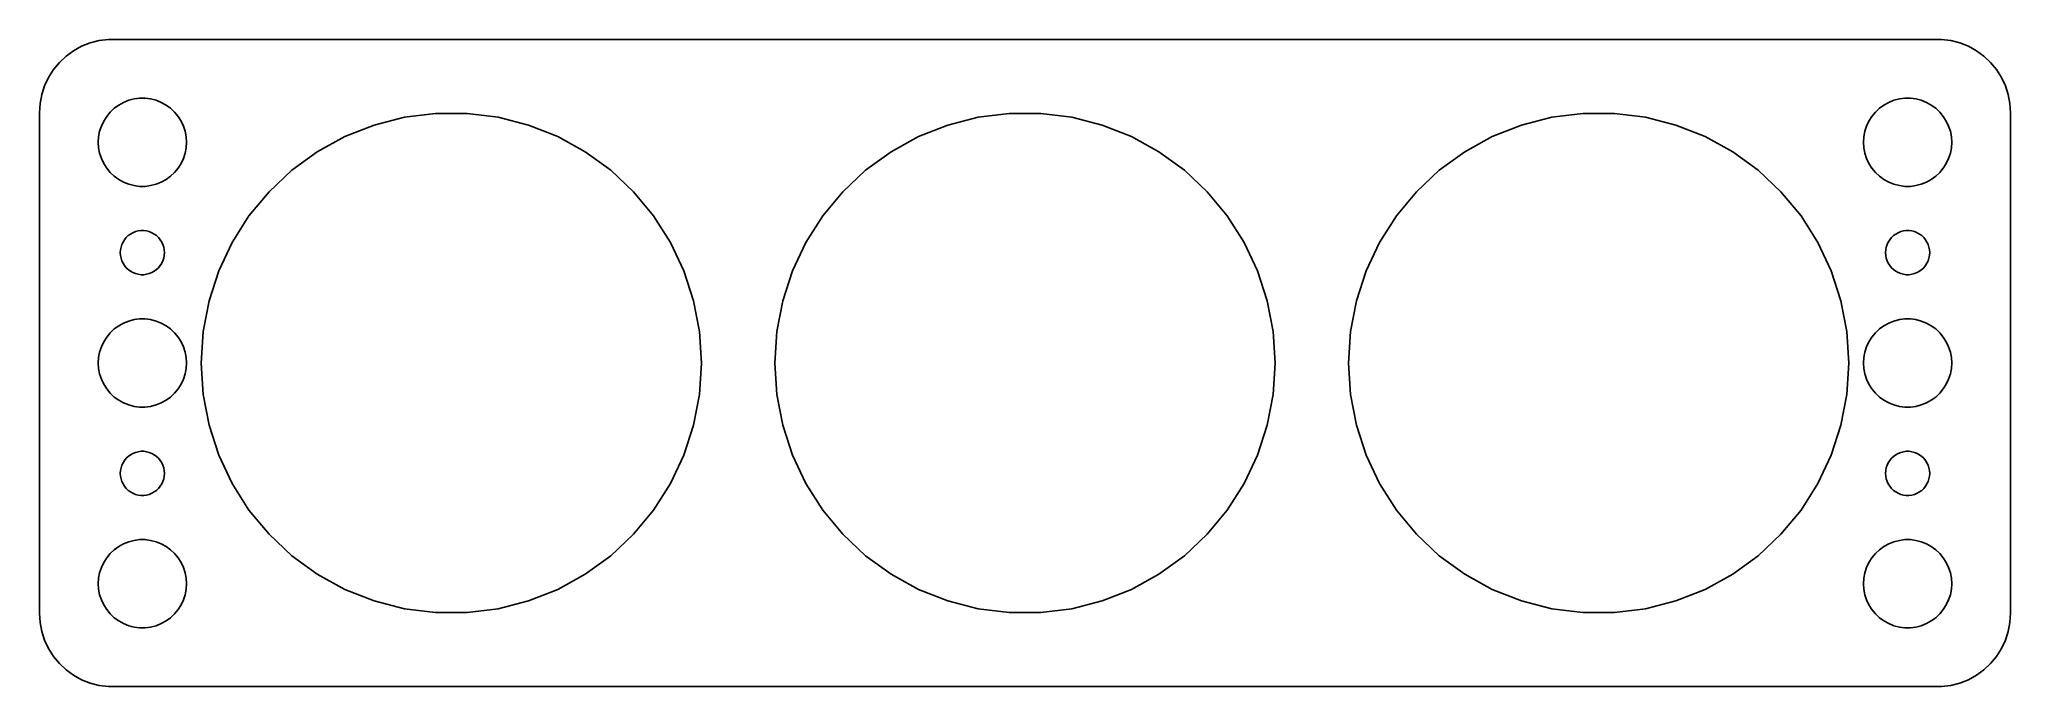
# Model space of a CAD drawing. Header units: metres. Extents: x -67 to 67, y -22 to 22.
import ezdxf

# ---------------------------------------------------------------- set-up
doc = ezdxf.new("R2010")
doc.units = ezdxf.units.M

msp = doc.modelspace()

# ---------------------------------------------------------------- linework, layer by layer
for p, q in [((-64.1289, 21.5241), (-64.6791, 21.2216)), ((-63.5451, 21.7553), (-64.1289, 21.5241)), ((-62.9369, 21.9114), (-63.5451, 21.7553)), ((-62.3139, 21.9901), (-62.9369, 21.9114)), ((62.3139, 21.9901), (-62.3139, 21.9901)), ((62.9369, 21.9114), (62.3139, 21.9901)), ((63.5451, 21.7553), (62.9369, 21.9114)), ((64.1289, 21.5241), (63.5451, 21.7553)), ((64.6791, 21.2216), (64.1289, 21.5241)), ((-65.6448, 20.4227), (-66.0451, 19.9389)), ((-65.1871, 20.8526), (-65.6448, 20.4227)), ((-64.6791, 21.2216), (-65.1871, 20.8526)), ((65.1871, 20.8526), (64.6791, 21.2216)), ((65.6448, 20.4227), (65.1871, 20.8526)), ((66.0451, 19.9389), (65.6448, 20.4227)), ((-66.6489, 18.8406), (-66.8429, 18.2434)), ((-66.3815, 19.4088), (-66.6489, 18.8406)), ((-66.0451, 19.9389), (-66.3815, 19.4088)), ((66.3815, 19.4088), (66.0451, 19.9389)), ((66.6489, 18.8406), (66.3815, 19.4088)), ((66.8429, 18.2434), (66.6489, 18.8406)), ((-66.9606, 17.6267), (-67, 17)), ((-66.8429, 18.2434), (-66.9606, 17.6267)), ((-61.9123, 17.3115), (-61.6075, 17.533)), ((-61.6075, 17.533), (-61.2773, 17.7145)), ((-61.2773, 17.7145), (-60.927, 17.8532)), ((-60.927, 17.8532), (-60.5621, 17.9469)), ((-60.5621, 17.9469), (-60.1884, 17.9941)), ((-60.1884, 17.9941), (-59.8116, 17.9941)), ((-59.8116, 17.9941), (-59.4379, 17.9469)), ((-59.4379, 17.9469), (-59.0729, 17.8532)), ((-59.0729, 17.8532), (-58.7227, 17.7145)), ((-58.7227, 17.7145), (-58.3925, 17.533)), ((-58.3925, 17.533), (-58.0877, 17.3115)), ((58.0877, 17.3115), (58.3925, 17.533)), ((58.3925, 17.533), (58.7227, 17.7145)), ((58.7227, 17.7145), (59.0729, 17.8532)), ((59.0729, 17.8532), (59.4379, 17.9469)), ((59.4379, 17.9469), (59.8116, 17.9941)), ((59.8116, 17.9941), (60.1884, 17.9941)), ((60.1884, 17.9941), (60.5621, 17.9469)), ((60.5621, 17.9469), (60.927, 17.8532)), ((60.927, 17.8532), (61.2773, 17.7145)), ((61.2773, 17.7145), (61.6075, 17.533)), ((61.6075, 17.533), (61.9123, 17.3115)), ((66.9606, 17.6267), (66.8429, 18.2434)), ((67, 17), (66.9606, 17.6267)), ((-67, 17), (-67, -17)), ((-62.9057, 15.7461), (-62.7893, 16.1044)), ((-62.7893, 16.1044), (-62.6289, 16.4453)), ((-62.6289, 16.4453), (-62.427, 16.7634)), ((-62.427, 16.7634), (-62.1869, 17.0536)), ((-62.1869, 17.0536), (-61.9123, 17.3115)), ((-58.0877, 17.3115), (-57.8131, 17.0536)), ((-57.8131, 17.0536), (-57.5729, 16.7634)), ((-57.5729, 16.7634), (-57.3711, 16.4453)), ((-57.3711, 16.4453), (-57.2107, 16.1044)), ((-57.2107, 16.1044), (-57.0942, 15.7461)), ((-46.2382, 15.382), (-44.2533, 16.168)), ((-44.2533, 16.168), (-42.1855, 16.6989)), ((-42.1855, 16.6989), (-40.0674, 16.9664)), ((-40.0674, 16.9664), (-37.9326, 16.9664)), ((-37.9326, 16.9664), (-35.8145, 16.6989)), ((-35.8145, 16.6989), (-33.7467, 16.168)), ((-33.7467, 16.168), (-31.7617, 15.382)), ((-7.23824, 15.382), (-5.25328, 16.168)), ((-5.25328, 16.168), (-3.18547, 16.6989)), ((-3.18547, 16.6989), (-1.06743, 16.9664)), ((-1.06743, 16.9664), (1.06743, 16.9664)), ((1.06743, 16.9664), (3.18547, 16.6989)), ((3.18547, 16.6989), (5.25328, 16.168)), ((5.25328, 16.168), (7.23824, 15.382)), ((31.7617, 15.382), (33.7467, 16.168)), ((33.7467, 16.168), (35.8145, 16.6989)), ((35.8145, 16.6989), (37.9326, 16.9664)), ((37.9326, 16.9664), (40.0674, 16.9664)), ((40.0674, 16.9664), (42.1855, 16.6989)), ((42.1855, 16.6989), (44.2533, 16.168)), ((44.2533, 16.168), (46.2382, 15.382)), ((57.0942, 15.7461), (57.2107, 16.1044)), ((57.2107, 16.1044), (57.3711, 16.4453)), ((57.3711, 16.4453), (57.5729, 16.7634)), ((57.5729, 16.7634), (57.8131, 17.0536)), ((57.8131, 17.0536), (58.0877, 17.3115)), ((61.9123, 17.3115), (62.1869, 17.0536)), ((62.1869, 17.0536), (62.427, 16.7634)), ((62.427, 16.7634), (62.6289, 16.4453)), ((62.6289, 16.4453), (62.7893, 16.1044)), ((62.7893, 16.1044), (62.9057, 15.7461)), ((67, -17), (67, 17)), ((-63, 15), (-62.9763, 15.376)), ((-62.9763, 14.624), (-63, 15)), ((-62.9763, 15.376), (-62.9057, 15.7461)), ((-57.0942, 15.7461), (-57.0237, 15.376)), ((-57.0237, 15.376), (-57, 15)), ((-57, 15), (-57.0237, 14.624)), ((-48.1091, 14.3536), (-46.2382, 15.382)), ((-31.7617, 15.382), (-29.8909, 14.3536)), ((-9.10905, 14.3536), (-7.23824, 15.382)), ((7.23824, 15.382), (9.10905, 14.3536)), ((29.8909, 14.3536), (31.7617, 15.382)), ((46.2382, 15.382), (48.1091, 14.3536)), ((57, 15), (57.0237, 15.376)), ((57.0237, 14.624), (57, 15)), ((57.0237, 15.376), (57.0942, 15.7461)), ((62.9057, 15.7461), (62.9763, 15.376)), ((62.9763, 15.376), (63, 15)), ((63, 15), (62.9763, 14.624)), ((-62.9057, 14.2539), (-62.9763, 14.624)), ((-62.7893, 13.8956), (-62.9057, 14.2539)), ((-62.6289, 13.5547), (-62.7893, 13.8956)), ((-62.427, 13.2366), (-62.6289, 13.5547)), ((-57.3711, 13.5547), (-57.5729, 13.2366)), ((-57.2107, 13.8956), (-57.3711, 13.5547)), ((-57.0942, 14.2539), (-57.2107, 13.8956)), ((-57.0237, 14.624), (-57.0942, 14.2539)), ((-49.8362, 13.0987), (-48.1091, 14.3536)), ((-29.8909, 14.3536), (-28.1638, 13.0987)), ((-10.8362, 13.0987), (-9.10905, 14.3536)), ((9.10905, 14.3536), (10.8362, 13.0987)), ((28.1638, 13.0987), (29.8909, 14.3536)), ((48.1091, 14.3536), (49.8362, 13.0987)), ((57.0942, 14.2539), (57.0237, 14.624)), ((57.2107, 13.8956), (57.0942, 14.2539)), ((57.3711, 13.5547), (57.2107, 13.8956)), ((57.5729, 13.2366), (57.3711, 13.5547)), ((62.6289, 13.5547), (62.427, 13.2366)), ((62.7893, 13.8956), (62.6289, 13.5547)), ((62.9057, 14.2539), (62.7893, 13.8956)), ((62.9763, 14.624), (62.9057, 14.2539)), ((-62.1869, 12.9464), (-62.427, 13.2366)), ((-61.9123, 12.6884), (-62.1869, 12.9464)), ((-61.6075, 12.467), (-61.9123, 12.6884)), ((-61.2773, 12.2855), (-61.6075, 12.467)), ((-60.927, 12.1468), (-61.2773, 12.2855)), ((-60.5621, 12.0531), (-60.927, 12.1468)), ((-59.0729, 12.1468), (-59.4379, 12.0531)), ((-58.7227, 12.2855), (-59.0729, 12.1468)), ((-58.3925, 12.467), (-58.7227, 12.2855)), ((-58.0877, 12.6884), (-58.3925, 12.467)), ((-57.8131, 12.9464), (-58.0877, 12.6884)), ((-57.5729, 13.2366), (-57.8131, 12.9464)), ((-51.3925, 11.6373), (-49.8362, 13.0987)), ((-28.1638, 13.0987), (-26.6075, 11.6373)), ((-12.3925, 11.6373), (-10.8362, 13.0987)), ((10.8362, 13.0987), (12.3925, 11.6373)), ((26.6075, 11.6373), (28.1638, 13.0987)), ((49.8362, 13.0987), (51.3925, 11.6373)), ((57.8131, 12.9464), (57.5729, 13.2366)), ((58.0877, 12.6884), (57.8131, 12.9464)), ((58.3925, 12.467), (58.0877, 12.6884)), ((58.7227, 12.2855), (58.3925, 12.467)), ((59.0729, 12.1468), (58.7227, 12.2855)), ((59.4379, 12.0531), (59.0729, 12.1468)), ((60.927, 12.1468), (60.5621, 12.0531)), ((61.2773, 12.2855), (60.927, 12.1468)), ((61.6075, 12.467), (61.2773, 12.2855)), ((61.9123, 12.6884), (61.6075, 12.467)), ((62.1869, 12.9464), (61.9123, 12.6884)), ((62.427, 13.2366), (62.1869, 12.9464)), ((-60.1884, 12.0059), (-60.5621, 12.0531)), ((-59.8116, 12.0059), (-60.1884, 12.0059)), ((-59.4379, 12.0531), (-59.8116, 12.0059)), ((-52.7533, 9.99234), (-51.3925, 11.6373)), ((-26.6075, 11.6373), (-25.2467, 9.99234)), ((-13.7533, 9.99234), (-12.3925, 11.6373)), ((12.3925, 11.6373), (13.7533, 9.99234)), ((25.2467, 9.99234), (26.6075, 11.6373)), ((51.3925, 11.6373), (52.7533, 9.99234)), ((59.8116, 12.0059), (59.4379, 12.0531)), ((60.1884, 12.0059), (59.8116, 12.0059)), ((60.5621, 12.0531), (60.1884, 12.0059)), ((-53.8972, 8.1898), (-52.7533, 9.99234)), ((-25.2467, 9.99234), (-24.1028, 8.1898)), ((-14.8972, 8.1898), (-13.7533, 9.99234)), ((13.7533, 9.99234), (14.8972, 8.1898)), ((24.1028, 8.1898), (25.2467, 9.99234)), ((52.7533, 9.99234), (53.8972, 8.1898)), ((-61.4529, 7.87303), (-61.3947, 8.05219)), ((-61.3947, 8.05219), (-61.3145, 8.22263)), ((-61.3145, 8.22263), (-61.2135, 8.38167)), ((-61.2135, 8.38167), (-61.0934, 8.52681)), ((-61.0934, 8.52681), (-60.9561, 8.65576)), ((-60.9561, 8.65576), (-60.8037, 8.76648)), ((-60.8037, 8.76648), (-60.6387, 8.85724)), ((-60.6387, 8.85724), (-60.4635, 8.92657)), ((-60.4635, 8.92657), (-60.2811, 8.97342)), ((-60.2811, 8.97342), (-60.0942, 8.99704)), ((-60.0942, 8.99704), (-59.9058, 8.99704)), ((-59.9058, 8.99704), (-59.7189, 8.97342)), ((-59.7189, 8.97342), (-59.5365, 8.92657)), ((-59.5365, 8.92657), (-59.3613, 8.85724)), ((-59.3613, 8.85724), (-59.1963, 8.76648)), ((-59.1963, 8.76648), (-59.0439, 8.65576)), ((-59.0439, 8.65576), (-58.9065, 8.52681)), ((-58.9065, 8.52681), (-58.7865, 8.38167)), ((-58.7865, 8.38167), (-58.6855, 8.22263)), ((-58.6855, 8.22263), (-58.6053, 8.05219)), ((-58.6053, 8.05219), (-58.5471, 7.87303)), ((-54.8062, 6.2581), (-53.8972, 8.1898)), ((-24.1028, 8.1898), (-23.1938, 6.2581)), ((-15.8062, 6.2581), (-14.8972, 8.1898)), ((14.8972, 8.1898), (15.8062, 6.2581)), ((23.1938, 6.2581), (24.1028, 8.1898)), ((53.8972, 8.1898), (54.8062, 6.2581)), ((58.5471, 7.87303), (58.6053, 8.05219)), ((58.6053, 8.05219), (58.6855, 8.22263)), ((58.6855, 8.22263), (58.7865, 8.38167)), ((58.7865, 8.38167), (58.9065, 8.52681)), ((58.9065, 8.52681), (59.0439, 8.65576)), ((59.0439, 8.65576), (59.1963, 8.76648)), ((59.1963, 8.76648), (59.3613, 8.85724)), ((59.3613, 8.85724), (59.5365, 8.92657)), ((59.5365, 8.92657), (59.7189, 8.97342)), ((59.7189, 8.97342), (59.9058, 8.99704)), ((59.9058, 8.99704), (60.0942, 8.99704)), ((60.0942, 8.99704), (60.2811, 8.97342)), ((60.2811, 8.97342), (60.4635, 8.92657)), ((60.4635, 8.92657), (60.6387, 8.85724)), ((60.6387, 8.85724), (60.8037, 8.76648)), ((60.8037, 8.76648), (60.9561, 8.65576)), ((60.9561, 8.65576), (61.0934, 8.52681)), ((61.0934, 8.52681), (61.2135, 8.38167)), ((61.2135, 8.38167), (61.3145, 8.22263)), ((61.3145, 8.22263), (61.3947, 8.05219)), ((61.3947, 8.05219), (61.4529, 7.87303)), ((-61.5, 7.5), (-61.4882, 7.68799)), ((-61.4882, 7.312), (-61.5, 7.5)), ((-61.4882, 7.68799), (-61.4529, 7.87303)), ((-61.4529, 7.12695), (-61.4882, 7.312)), ((-61.3947, 6.9478), (-61.4529, 7.12695)), ((-61.3145, 6.77736), (-61.3947, 6.9478)), ((-61.2135, 6.61832), (-61.3145, 6.77736)), ((-58.6855, 6.77736), (-58.7865, 6.61832)), ((-58.6053, 6.9478), (-58.6855, 6.77736)), ((-58.5471, 7.12695), (-58.6053, 6.9478)), ((-58.5471, 7.87303), (-58.5118, 7.68799)), ((-58.5118, 7.312), (-58.5471, 7.12695)), ((-58.5118, 7.68799), (-58.5, 7.5)), ((-58.5, 7.5), (-58.5118, 7.312)), ((58.5, 7.5), (58.5118, 7.68799)), ((58.5118, 7.312), (58.5, 7.5)), ((58.5118, 7.68799), (58.5471, 7.87303)), ((58.5471, 7.12695), (58.5118, 7.312)), ((58.6053, 6.9478), (58.5471, 7.12695)), ((58.6855, 6.77736), (58.6053, 6.9478)), ((58.7865, 6.61832), (58.6855, 6.77736)), ((61.3145, 6.77736), (61.2135, 6.61832)), ((61.3947, 6.9478), (61.3145, 6.77736)), ((61.4529, 7.12695), (61.3947, 6.9478)), ((61.4529, 7.87303), (61.4882, 7.68799)), ((61.4882, 7.312), (61.4529, 7.12695)), ((61.4882, 7.68799), (61.5, 7.5)), ((61.5, 7.5), (61.4882, 7.312)), ((-61.0934, 6.47318), (-61.2135, 6.61832)), ((-60.9561, 6.34422), (-61.0934, 6.47318)), ((-60.8037, 6.23351), (-60.9561, 6.34422)), ((-60.6387, 6.14275), (-60.8037, 6.23351)), ((-60.4635, 6.07341), (-60.6387, 6.14275)), ((-60.2811, 6.02657), (-60.4635, 6.07341)), ((-60.0942, 6.00294), (-60.2811, 6.02657)), ((-59.9058, 6.00294), (-60.0942, 6.00294)), ((-59.7189, 6.02657), (-59.9058, 6.00294)), ((-59.5365, 6.07341), (-59.7189, 6.02657)), ((-59.3613, 6.14275), (-59.5365, 6.07341)), ((-59.1963, 6.23351), (-59.3613, 6.14275)), ((-59.0439, 6.34422), (-59.1963, 6.23351)), ((-58.9065, 6.47318), (-59.0439, 6.34422)), ((-58.7865, 6.61832), (-58.9065, 6.47318)), ((-55.4659, 4.22772), (-54.8062, 6.2581)), ((-23.1938, 6.2581), (-22.5341, 4.22772)), ((-16.4659, 4.22772), (-15.8062, 6.2581)), ((15.8062, 6.2581), (16.4659, 4.22772)), ((22.5341, 4.22772), (23.1938, 6.2581)), ((54.8062, 6.2581), (55.4659, 4.22772)), ((58.9065, 6.47318), (58.7865, 6.61832)), ((59.0439, 6.34422), (58.9065, 6.47318)), ((59.1963, 6.23351), (59.0439, 6.34422)), ((59.3613, 6.14275), (59.1963, 6.23351)), ((59.5365, 6.07341), (59.3613, 6.14275)), ((59.7189, 6.02657), (59.5365, 6.07341)), ((59.9058, 6.00294), (59.7189, 6.02657)), ((60.0942, 6.00294), (59.9058, 6.00294)), ((60.2811, 6.02657), (60.0942, 6.00294)), ((60.4635, 6.07341), (60.2811, 6.02657)), ((60.6387, 6.14275), (60.4635, 6.07341)), ((60.8037, 6.23351), (60.6387, 6.14275)), ((60.9561, 6.34422), (60.8037, 6.23351)), ((61.0934, 6.47318), (60.9561, 6.34422)), ((61.2135, 6.61832), (61.0934, 6.47318)), ((-55.866, 2.13066), (-55.4659, 4.22772)), ((-22.5341, 4.22772), (-22.134, 2.13066)), ((-16.8659, 2.13066), (-16.4659, 4.22772)), ((16.4659, 4.22772), (16.8659, 2.13066)), ((22.134, 2.13066), (22.5341, 4.22772)), ((55.4659, 4.22772), (55.866, 2.13066)), ((-61.6075, 2.53297), (-61.2773, 2.71448)), ((-61.2773, 2.71448), (-60.927, 2.85316)), ((-60.927, 2.85316), (-60.5621, 2.94685)), ((-60.5621, 2.94685), (-60.1884, 2.99408)), ((-60.1884, 2.99408), (-59.8116, 2.99408)), ((-59.8116, 2.99408), (-59.4379, 2.94685)), ((-59.4379, 2.94685), (-59.0729, 2.85316)), ((-59.0729, 2.85316), (-58.7227, 2.71448)), ((-58.7227, 2.71448), (-58.3925, 2.53297)), ((58.3925, 2.53297), (58.7227, 2.71448)), ((58.7227, 2.71448), (59.0729, 2.85316)), ((59.0729, 2.85316), (59.4379, 2.94685)), ((59.4379, 2.94685), (59.8116, 2.99408)), ((59.8116, 2.99408), (60.1884, 2.99408)), ((60.1884, 2.99408), (60.5621, 2.94685)), ((60.5621, 2.94685), (60.927, 2.85316)), ((60.927, 2.85316), (61.2773, 2.71448)), ((61.2773, 2.71448), (61.6075, 2.53297)), ((-62.7893, 1.10437), (-62.6289, 1.44525)), ((-62.6289, 1.44525), (-62.427, 1.76335)), ((-62.427, 1.76335), (-62.1869, 2.05363)), ((-62.1869, 2.05363), (-61.9123, 2.31154)), ((-61.9123, 2.31154), (-61.6075, 2.53297)), ((-58.3925, 2.53297), (-58.0877, 2.31154)), ((-58.0877, 2.31154), (-57.8131, 2.05363)), ((-57.8131, 2.05363), (-57.5729, 1.76335)), ((-57.5729, 1.76335), (-57.3711, 1.44525)), ((-57.3711, 1.44525), (-57.2107, 1.10437)), ((-56, 0), (-55.866, 2.13066)), ((-22.134, 2.13066), (-22, 0)), ((-17, 0), (-16.8659, 2.13066)), ((16.8659, 2.13066), (17, 0)), ((22, 0), (22.134, 2.13066)), ((55.866, 2.13066), (56, 0)), ((57.2107, 1.10437), (57.3711, 1.44525)), ((57.3711, 1.44525), (57.5729, 1.76335)), ((57.5729, 1.76335), (57.8131, 2.05363)), ((57.8131, 2.05363), (58.0877, 2.31154)), ((58.0877, 2.31154), (58.3925, 2.53297)), ((61.6075, 2.53297), (61.9123, 2.31154)), ((61.9123, 2.31154), (62.1869, 2.05363)), ((62.1869, 2.05363), (62.427, 1.76335)), ((62.427, 1.76335), (62.6289, 1.44525)), ((62.6289, 1.44525), (62.7893, 1.10437)), ((-63, 0), (-62.9763, 0.37599)), ((-62.9763, -0.37599), (-63, 0)), ((-62.9763, 0.37599), (-62.9057, 0.74606)), ((-62.9057, 0.74606), (-62.7893, 1.10437)), ((-57.2107, 1.10437), (-57.0942, 0.74606)), ((-57.0942, 0.74606), (-57.0237, 0.37599)), ((-57.0237, 0.37599), (-57, 0)), ((-57, 0), (-57.0237, -0.37599)), ((-55.866, -2.13066), (-56, 0)), ((-22, 0), (-22.134, -2.13066)), ((-16.8659, -2.13066), (-17, 0)), ((17, 0), (16.8659, -2.13066)), ((22.134, -2.13066), (22, 0)), ((56, 0), (55.866, -2.13066)), ((57, 0), (57.0237, 0.37599)), ((57.0237, -0.37599), (57, 0)), ((57.0237, 0.37599), (57.0942, 0.74606)), ((57.0942, 0.74606), (57.2107, 1.10437)), ((62.7893, 1.10437), (62.9057, 0.74606)), ((62.9057, 0.74606), (62.9763, 0.37599)), ((62.9763, 0.37599), (63, 0)), ((63, 0), (62.9763, -0.37599)), ((-62.9057, -0.74606), (-62.9763, -0.37599)), ((-62.7893, -1.10437), (-62.9057, -0.74606)), ((-62.6289, -1.44525), (-62.7893, -1.10437)), ((-57.2107, -1.10437), (-57.3711, -1.44525)), ((-57.0942, -0.74606), (-57.2107, -1.10437)), ((-57.0237, -0.37599), (-57.0942, -0.74606)), ((57.0942, -0.74606), (57.0237, -0.37599)), ((57.2107, -1.10437), (57.0942, -0.74606)), ((57.3711, -1.44525), (57.2107, -1.10437)), ((62.7893, -1.10437), (62.6289, -1.44525)), ((62.9057, -0.74606), (62.7893, -1.10437)), ((62.9763, -0.37599), (62.9057, -0.74606)), ((-62.427, -1.76335), (-62.6289, -1.44525)), ((-62.1869, -2.05363), (-62.427, -1.76335)), ((-61.9123, -2.31154), (-62.1869, -2.05363)), ((-61.6075, -2.53297), (-61.9123, -2.31154)), ((-61.2773, -2.71448), (-61.6075, -2.53297)), ((-58.3925, -2.53297), (-58.7227, -2.71448)), ((-58.0877, -2.31154), (-58.3925, -2.53297)), ((-57.8131, -2.05363), (-58.0877, -2.31154)), ((-57.5729, -1.76335), (-57.8131, -2.05363)), ((-57.3711, -1.44525), (-57.5729, -1.76335)), ((-55.4659, -4.22772), (-55.866, -2.13066)), ((-22.134, -2.13066), (-22.5341, -4.22772)), ((-16.4659, -4.22772), (-16.8659, -2.13066)), ((16.8659, -2.13066), (16.4659, -4.22772)), ((22.5341, -4.22772), (22.134, -2.13066)), ((55.866, -2.13066), (55.4659, -4.22772)), ((57.5729, -1.76335), (57.3711, -1.44525)), ((57.8131, -2.05363), (57.5729, -1.76335)), ((58.0877, -2.31154), (57.8131, -2.05363)), ((58.3925, -2.53297), (58.0877, -2.31154)), ((58.7227, -2.71448), (58.3925, -2.53297)), ((61.6075, -2.53297), (61.2773, -2.71448)), ((61.9123, -2.31154), (61.6075, -2.53297)), ((62.1869, -2.05363), (61.9123, -2.31154)), ((62.427, -1.76335), (62.1869, -2.05363)), ((62.6289, -1.44525), (62.427, -1.76335)), ((-60.927, -2.85316), (-61.2773, -2.71448)), ((-60.5621, -2.94685), (-60.927, -2.85316)), ((-60.1884, -2.99408), (-60.5621, -2.94685)), ((-59.8116, -2.99408), (-60.1884, -2.99408)), ((-59.4379, -2.94685), (-59.8116, -2.99408)), ((-59.0729, -2.85316), (-59.4379, -2.94685)), ((-58.7227, -2.71448), (-59.0729, -2.85316)), ((59.0729, -2.85316), (58.7227, -2.71448)), ((59.4379, -2.94685), (59.0729, -2.85316)), ((59.8116, -2.99408), (59.4379, -2.94685)), ((60.1884, -2.99408), (59.8116, -2.99408)), ((60.5621, -2.94685), (60.1884, -2.99408)), ((60.927, -2.85316), (60.5621, -2.94685)), ((61.2773, -2.71448), (60.927, -2.85316)), ((-54.8062, -6.2581), (-55.4659, -4.22772)), ((-22.5341, -4.22772), (-23.1938, -6.2581)), ((-15.8062, -6.2581), (-16.4659, -4.22772)), ((16.4659, -4.22772), (15.8062, -6.2581)), ((23.1938, -6.2581), (22.5341, -4.22772)), ((55.4659, -4.22772), (54.8062, -6.2581)), ((-61.3145, -6.77736), (-61.2135, -6.61832)), ((-61.2135, -6.61832), (-61.0934, -6.47318)), ((-61.0934, -6.47318), (-60.9561, -6.34422)), ((-60.9561, -6.34422), (-60.8037, -6.23351)), ((-60.8037, -6.23351), (-60.6387, -6.14275)), ((-60.6387, -6.14275), (-60.4635, -6.07341)), ((-60.4635, -6.07341), (-60.2811, -6.02657)), ((-60.2811, -6.02657), (-60.0942, -6.00294)), ((-60.0942, -6.00294), (-59.9058, -6.00294)), ((-59.9058, -6.00294), (-59.7189, -6.02657)), ((-59.7189, -6.02657), (-59.5365, -6.07341)), ((-59.5365, -6.07341), (-59.3613, -6.14275)), ((-59.3613, -6.14275), (-59.1963, -6.23351)), ((-59.1963, -6.23351), (-59.0439, -6.34422)), ((-59.0439, -6.34422), (-58.9065, -6.47318)), ((-58.9065, -6.47318), (-58.7865, -6.61832)), ((-58.7865, -6.61832), (-58.6855, -6.77736)), ((-53.8972, -8.1898), (-54.8062, -6.2581)), ((-23.1938, -6.2581), (-24.1028, -8.1898)), ((-14.8972, -8.1898), (-15.8062, -6.2581)), ((15.8062, -6.2581), (14.8972, -8.1898)), ((24.1028, -8.1898), (23.1938, -6.2581)), ((54.8062, -6.2581), (53.8972, -8.1898)), ((58.6855, -6.77736), (58.7865, -6.61832)), ((58.7865, -6.61832), (58.9065, -6.47318)), ((58.9065, -6.47318), (59.0439, -6.34422)), ((59.0439, -6.34422), (59.1963, -6.23351)), ((59.1963, -6.23351), (59.3613, -6.14275)), ((59.3613, -6.14275), (59.5365, -6.07341)), ((59.5365, -6.07341), (59.7189, -6.02657)), ((59.7189, -6.02657), (59.9058, -6.00294)), ((59.9058, -6.00294), (60.0942, -6.00294)), ((60.0942, -6.00294), (60.2811, -6.02657)), ((60.2811, -6.02657), (60.4635, -6.07341)), ((60.4635, -6.07341), (60.6387, -6.14275)), ((60.6387, -6.14275), (60.8037, -6.23351)), ((60.8037, -6.23351), (60.9561, -6.34422)), ((60.9561, -6.34422), (61.0934, -6.47318)), ((61.0934, -6.47318), (61.2135, -6.61832)), ((61.2135, -6.61832), (61.3145, -6.77736)), ((-61.5, -7.5), (-61.4882, -7.312)), ((-61.4882, -7.68799), (-61.5, -7.5)), ((-61.4882, -7.312), (-61.4529, -7.12695)), ((-61.4529, -7.87303), (-61.4882, -7.68799)), ((-61.4529, -7.12695), (-61.3947, -6.9478)), ((-61.3947, -8.05219), (-61.4529, -7.87303)), ((-61.3947, -6.9478), (-61.3145, -6.77736)), ((-58.6855, -6.77736), (-58.6053, -6.9478)), ((-58.6053, -6.9478), (-58.5471, -7.12695)), ((-58.5471, -7.87303), (-58.6053, -8.05219)), ((-58.5471, -7.12695), (-58.5118, -7.312)), ((-58.5118, -7.68799), (-58.5471, -7.87303)), ((-58.5118, -7.312), (-58.5, -7.5)), ((-58.5, -7.5), (-58.5118, -7.68799)), ((58.5, -7.5), (58.5118, -7.312)), ((58.5118, -7.68799), (58.5, -7.5)), ((58.5118, -7.312), (58.5471, -7.12695)), ((58.5471, -7.87303), (58.5118, -7.68799)), ((58.5471, -7.12695), (58.6053, -6.9478)), ((58.6053, -8.05219), (58.5471, -7.87303)), ((58.6053, -6.9478), (58.6855, -6.77736)), ((61.3145, -6.77736), (61.3947, -6.9478)), ((61.3947, -6.9478), (61.4529, -7.12695)), ((61.4529, -7.87303), (61.3947, -8.05219)), ((61.4529, -7.12695), (61.4882, -7.312)), ((61.4882, -7.68799), (61.4529, -7.87303)), ((61.4882, -7.312), (61.5, -7.5)), ((61.5, -7.5), (61.4882, -7.68799)), ((-61.3145, -8.22263), (-61.3947, -8.05219)), ((-61.2135, -8.38167), (-61.3145, -8.22263)), ((-61.0934, -8.52681), (-61.2135, -8.38167)), ((-60.9561, -8.65576), (-61.0934, -8.52681)), ((-60.8037, -8.76648), (-60.9561, -8.65576)), ((-60.6387, -8.85724), (-60.8037, -8.76648)), ((-60.4635, -8.92657), (-60.6387, -8.85724)), ((-60.2811, -8.97342), (-60.4635, -8.92657)), ((-60.0942, -8.99704), (-60.2811, -8.97342)), ((-59.9058, -8.99704), (-60.0942, -8.99704)), ((-59.7189, -8.97342), (-59.9058, -8.99704)), ((-59.5365, -8.92657), (-59.7189, -8.97342)), ((-59.3613, -8.85724), (-59.5365, -8.92657)), ((-59.1963, -8.76648), (-59.3613, -8.85724)), ((-59.0439, -8.65576), (-59.1963, -8.76648)), ((-58.9065, -8.52681), (-59.0439, -8.65576)), ((-58.7865, -8.38167), (-58.9065, -8.52681)), ((-58.6855, -8.22263), (-58.7865, -8.38167)), ((-58.6053, -8.05219), (-58.6855, -8.22263)), ((-52.7533, -9.99234), (-53.8972, -8.1898)), ((-24.1028, -8.1898), (-25.2467, -9.99234)), ((-13.7533, -9.99234), (-14.8972, -8.1898)), ((14.8972, -8.1898), (13.7533, -9.99234)), ((25.2467, -9.99234), (24.1028, -8.1898)), ((53.8972, -8.1898), (52.7533, -9.99234)), ((58.6855, -8.22263), (58.6053, -8.05219)), ((58.7865, -8.38167), (58.6855, -8.22263)), ((58.9065, -8.52681), (58.7865, -8.38167)), ((59.0439, -8.65576), (58.9065, -8.52681)), ((59.1963, -8.76648), (59.0439, -8.65576)), ((59.3613, -8.85724), (59.1963, -8.76648)), ((59.5365, -8.92657), (59.3613, -8.85724)), ((59.7189, -8.97342), (59.5365, -8.92657)), ((59.9058, -8.99704), (59.7189, -8.97342)), ((60.0942, -8.99704), (59.9058, -8.99704)), ((60.2811, -8.97342), (60.0942, -8.99704)), ((60.4635, -8.92657), (60.2811, -8.97342)), ((60.6387, -8.85724), (60.4635, -8.92657)), ((60.8037, -8.76648), (60.6387, -8.85724)), ((60.9561, -8.65576), (60.8037, -8.76648)), ((61.0934, -8.52681), (60.9561, -8.65576)), ((61.2135, -8.38167), (61.0934, -8.52681)), ((61.3145, -8.22263), (61.2135, -8.38167)), ((61.3947, -8.05219), (61.3145, -8.22263)), ((-51.3925, -11.6373), (-52.7533, -9.99234)), ((-25.2467, -9.99234), (-26.6075, -11.6373)), ((-12.3925, -11.6373), (-13.7533, -9.99234)), ((13.7533, -9.99234), (12.3925, -11.6373)), ((26.6075, -11.6373), (25.2467, -9.99234)), ((52.7533, -9.99234), (51.3925, -11.6373)), ((-60.927, -12.1468), (-60.5621, -12.0531)), ((-60.5621, -12.0531), (-60.1884, -12.0059)), ((-60.1884, -12.0059), (-59.8116, -12.0059)), ((-59.8116, -12.0059), (-59.4379, -12.0531)), ((-59.4379, -12.0531), (-59.0729, -12.1468)), ((-49.8362, -13.0987), (-51.3925, -11.6373)), ((-26.6075, -11.6373), (-28.1638, -13.0987)), ((-10.8362, -13.0987), (-12.3925, -11.6373)), ((12.3925, -11.6373), (10.8362, -13.0987)), ((28.1638, -13.0987), (26.6075, -11.6373)), ((51.3925, -11.6373), (49.8362, -13.0987)), ((59.0729, -12.1468), (59.4379, -12.0531)), ((59.4379, -12.0531), (59.8116, -12.0059)), ((59.8116, -12.0059), (60.1884, -12.0059)), ((60.1884, -12.0059), (60.5621, -12.0531)), ((60.5621, -12.0531), (60.927, -12.1468)), ((-62.6289, -13.5547), (-62.427, -13.2366)), ((-62.427, -13.2366), (-62.1869, -12.9464)), ((-62.1869, -12.9464), (-61.9123, -12.6884)), ((-61.9123, -12.6884), (-61.6075, -12.467)), ((-61.6075, -12.467), (-61.2773, -12.2855)), ((-61.2773, -12.2855), (-60.927, -12.1468)), ((-59.0729, -12.1468), (-58.7227, -12.2855)), ((-58.7227, -12.2855), (-58.3925, -12.467)), ((-58.3925, -12.467), (-58.0877, -12.6884)), ((-58.0877, -12.6884), (-57.8131, -12.9464)), ((-57.8131, -12.9464), (-57.5729, -13.2366)), ((-57.5729, -13.2366), (-57.3711, -13.5547)), ((-48.1091, -14.3536), (-49.8362, -13.0987)), ((-28.1638, -13.0987), (-29.8909, -14.3536)), ((-9.10905, -14.3536), (-10.8362, -13.0987)), ((10.8362, -13.0987), (9.10905, -14.3536)), ((29.8909, -14.3536), (28.1638, -13.0987)), ((49.8362, -13.0987), (48.1091, -14.3536)), ((57.3711, -13.5547), (57.5729, -13.2366)), ((57.5729, -13.2366), (57.8131, -12.9464)), ((57.8131, -12.9464), (58.0877, -12.6884)), ((58.0877, -12.6884), (58.3925, -12.467)), ((58.3925, -12.467), (58.7227, -12.2855)), ((58.7227, -12.2855), (59.0729, -12.1468)), ((60.927, -12.1468), (61.2773, -12.2855)), ((61.2773, -12.2855), (61.6075, -12.467)), ((61.6075, -12.467), (61.9123, -12.6884)), ((61.9123, -12.6884), (62.1869, -12.9464)), ((62.1869, -12.9464), (62.427, -13.2366)), ((62.427, -13.2366), (62.6289, -13.5547)), ((-63, -15), (-62.9763, -14.624)), ((-62.9763, -14.624), (-62.9057, -14.2539)), ((-62.9057, -14.2539), (-62.7893, -13.8956)), ((-62.7893, -13.8956), (-62.6289, -13.5547)), ((-57.3711, -13.5547), (-57.2107, -13.8956)), ((-57.2107, -13.8956), (-57.0942, -14.2539)), ((-57.0942, -14.2539), (-57.0237, -14.624)), ((-57.0237, -14.624), (-57, -15)), ((-46.2382, -15.382), (-48.1091, -14.3536)), ((-29.8909, -14.3536), (-31.7617, -15.382)), ((-7.23824, -15.382), (-9.10905, -14.3536)), ((9.10905, -14.3536), (7.23824, -15.382)), ((31.7617, -15.382), (29.8909, -14.3536)), ((48.1091, -14.3536), (46.2382, -15.382)), ((57, -15), (57.0237, -14.624)), ((57.0237, -14.624), (57.0942, -14.2539)), ((57.0942, -14.2539), (57.2107, -13.8956)), ((57.2107, -13.8956), (57.3711, -13.5547)), ((62.6289, -13.5547), (62.7893, -13.8956)), ((62.7893, -13.8956), (62.9057, -14.2539)), ((62.9057, -14.2539), (62.9763, -14.624)), ((62.9763, -14.624), (63, -15)), ((-62.9763, -15.376), (-63, -15)), ((-62.9057, -15.7461), (-62.9763, -15.376)), ((-62.7893, -16.1044), (-62.9057, -15.7461)), ((-57.0942, -15.7461), (-57.2107, -16.1044)), ((-57.0237, -15.376), (-57.0942, -15.7461)), ((-57, -15), (-57.0237, -15.376)), ((-44.2533, -16.168), (-46.2382, -15.382)), ((-31.7617, -15.382), (-33.7467, -16.168)), ((-5.25328, -16.168), (-7.23824, -15.382)), ((7.23824, -15.382), (5.25328, -16.168)), ((33.7467, -16.168), (31.7617, -15.382)), ((46.2382, -15.382), (44.2533, -16.168)), ((57.0237, -15.376), (57, -15)), ((57.0942, -15.7461), (57.0237, -15.376)), ((57.2107, -16.1044), (57.0942, -15.7461)), ((62.9057, -15.7461), (62.7893, -16.1044)), ((62.9763, -15.376), (62.9057, -15.7461)), ((63, -15), (62.9763, -15.376)), ((-67, -17), (-66.9606, -17.6267)), ((-62.6289, -16.4453), (-62.7893, -16.1044)), ((-62.427, -16.7634), (-62.6289, -16.4453)), ((-62.1869, -17.0536), (-62.427, -16.7634)), ((-61.9123, -17.3115), (-62.1869, -17.0536)), ((-61.6075, -17.533), (-61.9123, -17.3115)), ((-58.0877, -17.3115), (-58.3925, -17.533)), ((-57.8131, -17.0536), (-58.0877, -17.3115)), ((-57.5729, -16.7634), (-57.8131, -17.0536)), ((-57.3711, -16.4453), (-57.5729, -16.7634)), ((-57.2107, -16.1044), (-57.3711, -16.4453)), ((-42.1855, -16.6989), (-44.2533, -16.168)), ((-40.0674, -16.9664), (-42.1855, -16.6989)), ((-37.9326, -16.9664), (-40.0674, -16.9664)), ((-35.8145, -16.6989), (-37.9326, -16.9664)), ((-33.7467, -16.168), (-35.8145, -16.6989)), ((-3.18547, -16.6989), (-5.25328, -16.168)), ((-1.06743, -16.9664), (-3.18547, -16.6989)), ((1.06743, -16.9664), (-1.06743, -16.9664)), ((3.18547, -16.6989), (1.06743, -16.9664)), ((5.25328, -16.168), (3.18547, -16.6989)), ((35.8145, -16.6989), (33.7467, -16.168)), ((37.9326, -16.9664), (35.8145, -16.6989)), ((40.0674, -16.9664), (37.9326, -16.9664)), ((42.1855, -16.6989), (40.0674, -16.9664)), ((44.2533, -16.168), (42.1855, -16.6989)), ((57.3711, -16.4453), (57.2107, -16.1044)), ((57.5729, -16.7634), (57.3711, -16.4453)), ((57.8131, -17.0536), (57.5729, -16.7634)), ((58.0877, -17.3115), (57.8131, -17.0536)), ((58.3925, -17.533), (58.0877, -17.3115)), ((61.9123, -17.3115), (61.6075, -17.533)), ((62.1869, -17.0536), (61.9123, -17.3115)), ((62.427, -16.7634), (62.1869, -17.0536)), ((62.6289, -16.4453), (62.427, -16.7634)), ((62.7893, -16.1044), (62.6289, -16.4453)), ((66.9606, -17.6267), (67, -17)), ((-66.9606, -17.6267), (-66.8429, -18.2434)), ((-66.8429, -18.2434), (-66.6489, -18.8406)), ((-61.2773, -17.7145), (-61.6075, -17.533)), ((-60.927, -17.8532), (-61.2773, -17.7145)), ((-60.5621, -17.9469), (-60.927, -17.8532)), ((-60.1884, -17.9941), (-60.5621, -17.9469)), ((-59.8116, -17.9941), (-60.1884, -17.9941)), ((-59.4379, -17.9469), (-59.8116, -17.9941)), ((-59.0729, -17.8532), (-59.4379, -17.9469)), ((-58.7227, -17.7145), (-59.0729, -17.8532)), ((-58.3925, -17.533), (-58.7227, -17.7145)), ((58.7227, -17.7145), (58.3925, -17.533)), ((59.0729, -17.8532), (58.7227, -17.7145)), ((59.4379, -17.9469), (59.0729, -17.8532)), ((59.8116, -17.9941), (59.4379, -17.9469)), ((60.1884, -17.9941), (59.8116, -17.9941)), ((60.5621, -17.9469), (60.1884, -17.9941)), ((60.927, -17.8532), (60.5621, -17.9469)), ((61.2773, -17.7145), (60.927, -17.8532)), ((61.6075, -17.533), (61.2773, -17.7145)), ((66.6489, -18.8406), (66.8429, -18.2434)), ((66.8429, -18.2434), (66.9606, -17.6267)), ((-66.6489, -18.8406), (-66.3815, -19.4088)), ((-66.3815, -19.4088), (-66.0451, -19.9389)), ((-66.0451, -19.9389), (-65.6448, -20.4227)), ((65.6448, -20.4227), (66.0451, -19.9389)), ((66.0451, -19.9389), (66.3815, -19.4088)), ((66.3815, -19.4088), (66.6489, -18.8406)), ((-65.6448, -20.4227), (-65.1871, -20.8526)), ((-65.1871, -20.8526), (-64.6791, -21.2216)), ((-64.6791, -21.2216), (-64.1289, -21.5241)), ((64.1289, -21.5241), (64.6791, -21.2216)), ((64.6791, -21.2216), (65.1871, -20.8526)), ((65.1871, -20.8526), (65.6448, -20.4227)), ((-64.1289, -21.5241), (-63.5451, -21.7553)), ((-63.5451, -21.7553), (-62.9369, -21.9114)), ((-62.9369, -21.9114), (-62.3139, -21.9901)), ((-62.3139, -21.9901), (62.3139, -21.9901)), ((62.3139, -21.9901), (62.9369, -21.9114)), ((62.9369, -21.9114), (63.5451, -21.7553)), ((63.5451, -21.7553), (64.1289, -21.5241))]:
    msp.add_line(p, q)

doc.saveas('drawing.dxf')
